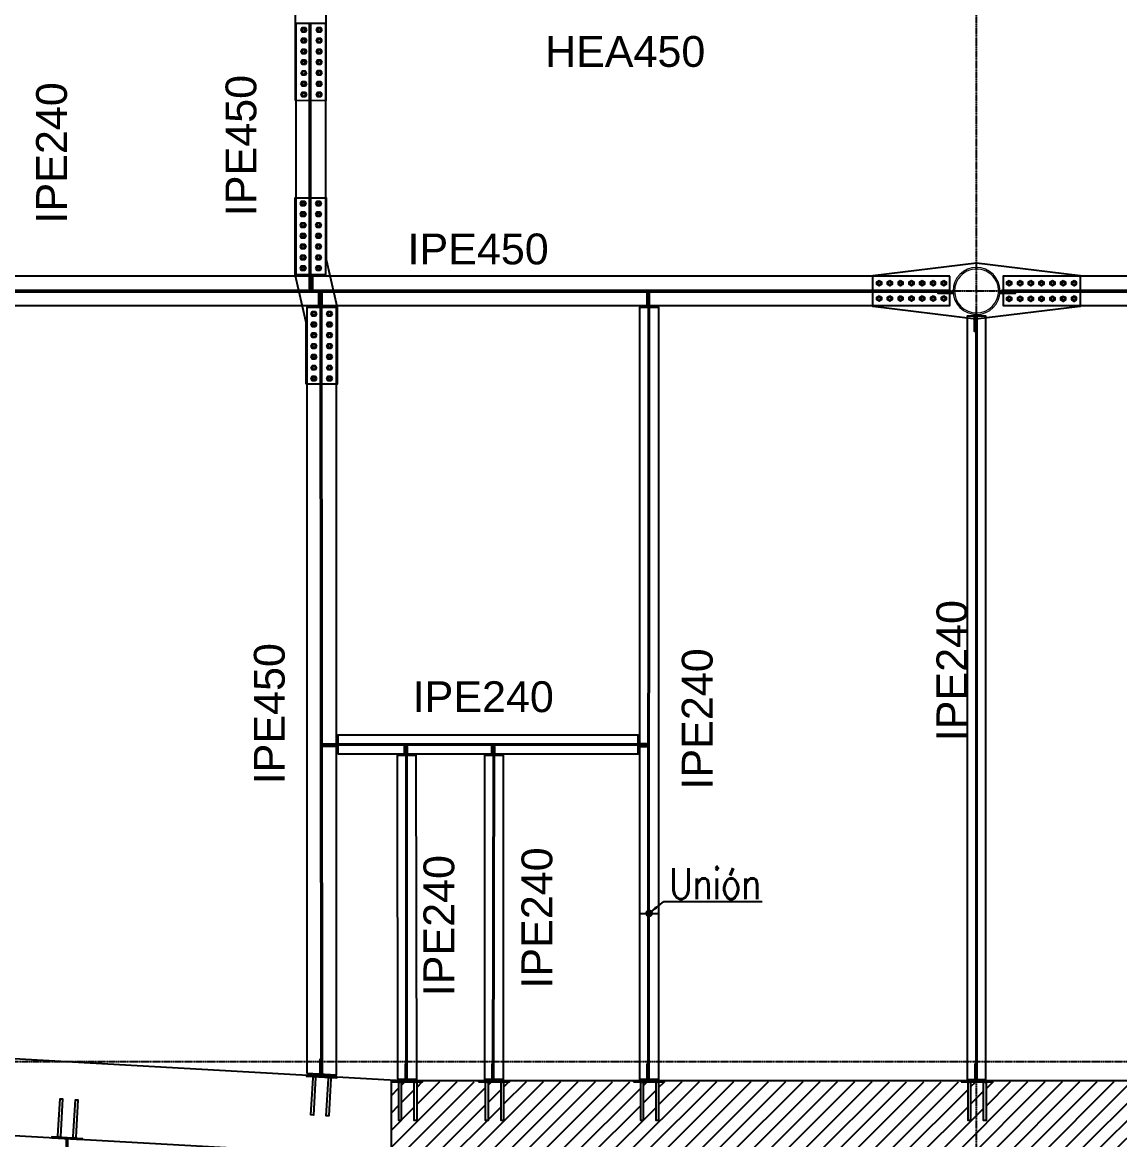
# Model space of a CAD drawing. Header units: millimetres. Extents: x -12345 to 95575, y -10691 to 31862.
# Drawn here: x 36308 to 43429, y 16494 to 23743 of the extents above; entities that cross this region are included whole.
import ezdxf
from ezdxf.enums import TextEntityAlignment as Align

# ---------------------------------------------------------------- set-up
doc = ezdxf.new("R2010")
doc.units = ezdxf.units.MM
doc.header["$LTSCALE"] = 0.9
doc.linetypes.add('DXK_LINE_DOT3', pattern=[5.9187, 2.979, -0.9799, 0.9799, -0.9799])
doc.layers.get('0').update_dxf_attribs({"color": 255})
for name, color, linetype, lineweight in [('E_TEXTO', 3, 'Continuous', 9), ('E_VIGAS-2', 5, 'Continuous', 25), ('TUBO-REDONDO', 1, 'Continuous', 9)]:
    doc.layers.add(name, color=color, linetype=linetype, lineweight=lineweight)
for name, color, linetype in [('HCB-ACH_PANT', 253, 'Continuous'), ('HCB-EJES', 1, 'Continuous'), ('HCB_ALMA', 8, 'Continuous'), ('HCB_PANTALLAS', 6, 'Continuous'), ('HCB_VIGAS', 4, 'Continuous'), ('UNIÒN', 6, 'Continuous')]:
    doc.layers.add(name, color=color, linetype=linetype)
doc.styles.add('CNI_COTAS', font='romans.shx', dxfattribs={"width": 0.8})
doc.styles.add('VERDANA', font='arial.ttf')
doc.dimstyles.new('UNIÒN', dxfattribs={"dimscale": 0, "dimtxt": 200, "dimasz": 60, "dimexe": 4, "dimexo": 4, "dimgap": 15, "dimtad": 1, "dimdec": 0, "dimzin": 4, "dimdsep": 46, "dimtxsty": 'CNI_COTAS', "dimcen": -0.09, "dimclrd": 6, "dimclrt": 3, "dimadec": 0, "dimazin": 0, "dimtfac": 1, "dimtdec": 0, "dimtmove": 2, "dimatfit": 0, "dimfxl": 0.05, "dimtolj": 1, "dimtzin": 0, "dimarcsym": 0})

msp = doc.modelspace()

# ---------------------------------------------------------------- hatches: boundary and pattern name
at = {"layer": 'HCB-ACH_PANT'}
h = msp.add_hatch(dxfattribs=at)
h.set_pattern_fill('ANSI31', color=256, scale=25)
h.set_pattern_definition([(45, (-13332.36, -5955.66), (-56.1266, 56.1266), [])])
h.paths.add_polyline_path([(46300.2, 16875.2), (44724.4, 16875.2), (44724.4, 16869.2), (44686.5, 16869.2), (44686.5, 16823.7), (44686.5, 16619.2), (44670.5, 16619.2), (44670.5, 16823.7), (44670.5, 16869.2), (44586.5, 16869.2), (44586.5, 16823.7), (44586.5, 16619.2), (44570.5, 16619.2), (44570.5, 16823.7), (44570.5, 16869.2), (44524.4, 16869.2), (42599.5, 16871.1), (42599.5, 16869.2), (42561.5, 16869.2), (42561.5, 16823.7), (42561.5, 16619.2), (42545.5, 16619.2), (42545.5, 16823.7), (42545.5, 16869.2), (42500, 16869.2), (42500, 14031.2), (42556.2, 14031.2), (42556.2, 14015.2), (42500, 14015.2), (42500, 13931.2), (42556.2, 13931.2), (42556.2, 13915.2), (42500, 13915.2), (42500, 11581.2), (42556.2, 11581.2), (42556.2, 11565.2), (42500, 11565.2), (42500, 11481.2), (42556.2, 11481.2), (42556.2, 11465.2), (42500, 11465.2), (42500, 8625.2), (46300.2, 8625.2), (46300.2, 9125.2), (42700.2, 9125.2), (42700.2, 16375.2), (46300.2, 16375.2)])
h.paths.add_polyline_path([(42445.5, 16823.7), (42445.5, 16869.2), (42399.5, 16869.2), (40474.4, 16872.3), (40474.4, 16869.2), (40436.5, 16869.2), (40436.5, 16823.7), (40436.5, 16619.2), (40420.5, 16619.2), (40420.5, 16823.7), (40420.5, 16869.2), (40336.5, 16869.2), (40336.5, 16823.7), (40336.5, 16619.2), (40320.5, 16619.2), (40320.5, 16823.7), (40320.5, 16869.2), (40274.4, 16869.2), (39468.1, 16872.2), (39468.1, 16869.2), (39430.2, 16869.2), (39430.2, 16823.7), (39430.2, 16619.2), (39414.2, 16619.2), (39414.2, 16823.7), (39414.2, 16869.2), (39330.2, 16869.2), (39330.2, 16823.7), (39330.2, 16619.2), (39314.2, 16619.2), (39314.2, 16823.7), (39314.2, 16869.2), (39268.1, 16869.2), (38904.8, 16873), (38904.8, 16869.2), (38866.9, 16869.2), (38866.9, 16823.7), (38866.9, 16619.2), (38850.9, 16619.2), (38850.9, 16823.7), (38850.9, 16869.2), (38766.9, 16869.2), (38766.9, 16823.7), (38766.9, 16619.2), (38750.9, 16619.2), (38750.9, 16823.7), (38750.9, 16869.2), (38700.2, 16869.2), (38700.2, 16375.2), (42300.2, 16375.2), (42300.2, 14069.1), (42306.2, 14069.1), (42306.2, 14031.2), (42351.7, 14031.2), (42500, 14031.2), (42500, 16869.2), (42461.5, 16869.2), (42461.5, 16823.7), (42461.5, 16619.2), (42445.5, 16619.2)])
h.paths.add_polyline_path([(42500, 11465.2), (42351.7, 11465.2), (42306.2, 11465.2), (42306.2, 11419.1), (42300.2, 9125.2), (38700.2, 9125.2), (38700.2, 8625.2), (42500, 8625.2)])
h.paths.add_polyline_path([(42500, 13915.2), (42351.7, 13915.2), (42306.2, 13915.2), (42306.2, 13869.1), (42303.4, 11619.1), (42306.2, 11619.1), (42306.2, 11581.2), (42351.7, 11581.2), (42500, 11581.2)])
h.paths.add_polyline_path([(42500, 14015.2), (42351.7, 14015.2), (42314.2, 14015.2), (42308.5, 14017.5), (42307.7, 14019.5), (42306.2, 14023.2), (42306.2, 13923.2), (42307.7, 13926.8), (42308.5, 13928.8), (42314.2, 13931.2), (42351.7, 13931.2), (42500, 13931.2)])
h.paths.add_polyline_path([(42500, 11565.2), (42351.7, 11565.2), (42314.2, 11565.2), (42308.5, 11567.5), (42307.7, 11569.5), (42306.2, 11573.2), (42306.2, 11473.2), (42307.7, 11476.8), (42308.5, 11478.8), (42314.2, 11481.2), (42351.7, 11481.2), (42500, 11481.2)])

# ---------------------------------------------------------------- linework, layer by layer
at = {"color": 1, "linetype": 'Continuous'}
for centre, radius, start, end in [((38133.7, 23694.1), 11.5, 108.10235, 288.10235), ((38133.7, 23694.1), 10, 0.10235, 180.10235), ((38133.7, 23694.1), 11.5, 288.10235, 108.10235), ((38233.7, 23694.2), 11.5, 108.10235, 288.10235), ((38233.7, 23694.2), 10, 0.10235, 180.10235), ((38233.7, 23694.2), 11.5, 288.10235, 108.10235), ((38133.8, 23624.1), 11.5, 108.10235, 288.10235), ((38133.7, 23694.1), 10, 180.10235, 0.10235), ((38133.8, 23624.1), 10, 0.10235, 180.10235), ((38133.8, 23624.1), 11.5, 288.10235, 108.10235), ((38233.8, 23624.2), 11.5, 108.10235, 288.10235), ((38233.7, 23694.2), 10, 180.10235, 0.10235), ((38233.8, 23624.2), 10, 0.10235, 180.10235), ((38233.8, 23624.2), 11.5, 288.10235, 108.10235), ((38133.9, 23554.1), 11.5, 108.10235, 288.10235), ((38133.8, 23624.1), 10, 180.10235, 0.10235), ((38133.9, 23554.1), 10, 0.10235, 180.10235), ((38133.9, 23554.1), 11.5, 288.10235, 108.10235), ((38233.9, 23554.2), 11.5, 108.10235, 288.10235), ((38233.8, 23624.2), 10, 180.10235, 0.10235), ((38233.9, 23554.2), 10, 0.10235, 180.10235), ((38233.9, 23554.2), 11.5, 288.10235, 108.10235), ((38134.1, 23484.1), 11.5, 108.10235, 288.10235), ((38133.9, 23554.1), 10, 180.10235, 0.10235), ((38134.1, 23484.1), 10, 0.10235, 180.10235), ((38134.1, 23484.1), 11.5, 288.10235, 108.10235), ((38234.1, 23484.2), 11.5, 108.10235, 288.10235), ((38233.9, 23554.2), 10, 180.10235, 0.10235), ((38234.1, 23484.2), 10, 0.10235, 180.10235), ((38234.1, 23484.2), 11.5, 288.10235, 108.10235), ((38134.2, 23414.1), 11.5, 108.10235, 288.10235), ((38134.1, 23484.1), 10, 180.10235, 0.10235), ((38134.2, 23414.1), 10, 0.10235, 180.10235), ((38134.2, 23414.1), 10, 180.10235, 0.10235), ((38134.2, 23414.1), 11.5, 288.10235, 108.10235), ((38234.2, 23414.2), 11.5, 108.10235, 288.10235), ((38234.1, 23484.2), 10, 180.10235, 0.10235), ((38234.2, 23414.2), 10, 0.10235, 180.10235), ((38234.2, 23414.2), 10, 180.10235, 0.10235), ((38234.2, 23414.2), 11.5, 288.10235, 108.10235), ((38134.3, 23344.1), 11.5, 108.10235, 288.10235), ((38134.3, 23344.1), 10, 0.10235, 180.10235), ((38134.3, 23344.1), 10, 180.10235, 0.10235), ((38134.3, 23344.1), 11.5, 288.10235, 108.10235), ((38234.3, 23344.2), 11.5, 108.10235, 288.10235), ((38234.3, 23344.2), 10, 0.10235, 180.10235), ((38234.3, 23344.2), 10, 180.10235, 0.10235), ((38234.3, 23344.2), 11.5, 288.10235, 108.10235), ((38134.4, 23274.1), 11.5, 108.10235, 288.10235), ((38134.4, 23274.1), 10, 0.10235, 180.10235), ((38134.4, 23274.1), 10, 180.10235, 0.10235), ((38134.4, 23274.1), 11.5, 288.10235, 108.10235), ((38234.4, 23274.2), 11.5, 108.10235, 288.10235), ((38234.4, 23274.2), 10, 0.10235, 180.10235), ((38234.4, 23274.2), 10, 180.10235, 0.10235), ((38234.4, 23274.2), 11.5, 288.10235, 108.10235), ((38129, 22567.7), 11.5, 108, 288), ((38129, 22567.7), 10, 0, 180), ((38129, 22567.7), 10, 180, 0), ((38129, 22567.7), 11.5, 288, 108), ((38229, 22567.7), 11.5, 108, 288), ((38229, 22567.7), 10, 0, 180), ((38229, 22567.7), 10, 180, 0), ((38229, 22567.7), 11.5, 288, 108), ((38129, 22497.7), 11.5, 108, 288), ((38129, 22497.7), 10, 0, 180), ((38129, 22497.7), 10, 180, 0), ((38129, 22497.7), 11.5, 288, 108), ((38229, 22497.7), 11.5, 108, 288), ((38229, 22497.7), 10, 0, 180), ((38229, 22497.7), 10, 180, 0), ((38229, 22497.7), 11.5, 288, 108), ((38129, 22427.7), 11.5, 108, 288), ((38129, 22427.7), 10, 0, 180), ((38129, 22427.7), 10, 180, 0), ((38129, 22427.7), 11.5, 288, 108), ((38229, 22427.7), 11.5, 108, 288), ((38229, 22427.7), 10, 0, 180), ((38229, 22427.7), 10, 180, 0), ((38229, 22427.7), 11.5, 288, 108), ((38129, 22357.7), 11.5, 108, 288), ((38129, 22357.7), 10, 0, 180), ((38129, 22357.7), 10, 180, 0), ((38129, 22357.7), 11.5, 288, 108), ((38229, 22357.7), 11.5, 108, 288), ((38229, 22357.7), 10, 0, 180), ((38229, 22357.7), 10, 180, 0), ((38229, 22357.7), 11.5, 288, 108), ((38129, 22287.7), 11.5, 108, 288), ((38129, 22287.7), 10, 0, 180), ((38129, 22287.7), 10, 180, 0), ((38129, 22287.7), 11.5, 288, 108), ((38229, 22287.7), 11.5, 108, 288), ((38229, 22287.7), 10, 0, 180), ((38229, 22287.7), 10, 180, 0), ((38229, 22287.7), 11.5, 288, 108), ((38129, 22217.7), 11.5, 108, 288), ((38129, 22217.7), 10, 0, 180), ((38129, 22217.7), 10, 180, 0), ((38129, 22217.7), 11.5, 288, 108), ((38229, 22217.7), 11.5, 108, 288), ((38229, 22217.7), 10, 0, 180), ((38229, 22217.7), 10, 180, 0), ((38229, 22217.7), 11.5, 288, 108), ((38129, 22147.7), 11.5, 108, 288), ((38129, 22147.7), 10, 0, 180), ((38129, 22147.7), 10, 180, 0), ((38129, 22147.7), 11.5, 288, 108), ((38229, 22147.7), 11.5, 108, 288), ((38229, 22147.7), 10, 0, 180), ((38229, 22147.7), 10, 180, 0), ((38229, 22147.7), 11.5, 288, 108), ((41867.5, 22050), 11.5, 18.0268, 198.0268), ((41867.5, 22050), 11.5, 198.0268, 18.0268), ((41867.5, 22050), 10, 90.0268, 270.0268), ((41867.5, 22050), 10, 270.0268, 90.0268), ((41937.5, 22050), 11.5, 18.0268, 198.0268), ((41937.5, 22050), 11.5, 198.0268, 18.0268), ((41937.5, 22050), 10, 90.0268, 270.0268), ((41937.5, 22050), 10, 270.0268, 90.0268), ((42007.5, 22050.1), 11.5, 18.0268, 198.0268), ((42007.5, 22050.1), 11.5, 198.0268, 18.0268), ((42007.5, 22050.1), 10, 90.0268, 270.0268), ((42007.5, 22050.1), 10, 270.0268, 90.0268), ((42077.5, 22050.1), 11.5, 18.0268, 198.0268), ((42077.5, 22050.1), 11.5, 198.0268, 18.0268), ((42077.5, 22050.1), 10, 90.0268, 270.0268), ((42077.5, 22050.1), 10, 270.0268, 90.0268), ((42147.5, 22050.1), 11.5, 18.0268, 198.0268), ((42147.5, 22050.1), 11.5, 198.0268, 18.0268), ((42147.5, 22050.1), 10, 90.0268, 270.0268), ((42147.5, 22050.1), 10, 270.0268, 90.0268), ((42217.5, 22050.2), 11.5, 18.0268, 198.0268), ((42217.5, 22050.2), 11.5, 198.0268, 18.0268), ((42217.5, 22050.2), 10, 90.0268, 270.0268), ((42217.5, 22050.2), 10, 270.0268, 90.0268), ((42287.5, 22050.2), 11.5, 18.0268, 198.0268), ((42287.5, 22050.2), 11.5, 198.0268, 18.0268), ((42287.5, 22050.2), 10, 90.0268, 270.0268), ((42287.5, 22050.2), 10, 270.0268, 90.0268), ((42712.5, 22049.7), 11.5, 18.0268, 198.0268), ((42712.5, 22049.7), 11.5, 198.0268, 18.0268), ((42712.5, 22049.7), 10, 90.0268, 270.0268), ((42712.5, 22049.7), 10, 270.0268, 90.0268), ((42782.5, 22049.8), 11.5, 18.0268, 198.0268), ((42782.5, 22049.8), 11.5, 198.0268, 18.0268), ((42782.5, 22049.8), 10, 90.0268, 270.0268), ((42782.5, 22049.8), 10, 270.0268, 90.0268), ((42852.5, 22049.8), 11.5, 18.0268, 198.0268), ((42852.5, 22049.8), 11.5, 198.0268, 18.0268), ((42852.5, 22049.8), 10, 90.0268, 270.0268), ((42852.5, 22049.8), 10, 270.0268, 90.0268), ((42922.5, 22049.8), 11.5, 18.0268, 198.0268), ((42922.5, 22049.8), 11.5, 198.0268, 18.0268), ((42922.5, 22049.8), 10, 90.0268, 270.0268), ((42922.5, 22049.8), 10, 270.0268, 90.0268), ((42992.5, 22049.9), 11.5, 18.0268, 198.0268), ((42992.5, 22049.9), 11.5, 198.0268, 18.0268), ((42992.5, 22049.9), 10, 90.0268, 270.0268), ((42992.5, 22049.9), 10, 270.0268, 90.0268), ((43062.5, 22049.9), 11.5, 18.0268, 198.0268), ((43062.5, 22049.9), 11.5, 198.0268, 18.0268), ((43062.5, 22049.9), 10, 90.0268, 270.0268), ((43062.5, 22049.9), 10, 270.0268, 90.0268), ((43132.5, 22049.9), 11.5, 18.0268, 198.0268), ((43132.5, 22049.9), 11.5, 198.0268, 18.0268), ((43132.5, 22049.9), 10, 90.0268, 270.0268), ((43132.5, 22049.9), 10, 270.0268, 90.0268), ((41867.5, 21950), 11.5, 18.0268, 198.0268), ((41867.5, 21950), 11.5, 198.0268, 18.0268), ((41867.5, 21950), 10, 90.0268, 270.0268), ((41867.5, 21950), 10, 270.0268, 90.0268), ((41937.5, 21950), 11.5, 18.0268, 198.0268), ((41937.5, 21950), 11.5, 198.0268, 18.0268), ((41937.5, 21950), 10, 90.0268, 270.0268), ((41937.5, 21950), 10, 270.0268, 90.0268), ((42007.5, 21950.1), 11.5, 18.0268, 198.0268), ((42007.5, 21950.1), 11.5, 198.0268, 18.0268), ((42007.5, 21950.1), 10, 90.0268, 270.0268), ((42007.5, 21950.1), 10, 270.0268, 90.0268), ((42077.5, 21950.1), 11.5, 18.0268, 198.0268), ((42077.5, 21950.1), 11.5, 198.0268, 18.0268), ((42077.5, 21950.1), 10, 90.0268, 270.0268), ((42077.5, 21950.1), 10, 270.0268, 90.0268), ((42147.5, 21950.1), 11.5, 18.0268, 198.0268), ((42147.5, 21950.1), 11.5, 198.0268, 18.0268), ((42147.5, 21950.1), 10, 90.0268, 270.0268), ((42147.5, 21950.1), 10, 270.0268, 90.0268), ((42217.5, 21950.2), 11.5, 18.0268, 198.0268), ((42217.5, 21950.2), 11.5, 198.0268, 18.0268), ((42217.5, 21950.2), 10, 90.0268, 270.0268), ((42217.5, 21950.2), 10, 270.0268, 90.0268), ((42287.5, 21950.2), 11.5, 18.0268, 198.0268), ((42287.5, 21950.2), 11.5, 198.0268, 18.0268), ((42287.5, 21950.2), 10, 90.0268, 270.0268), ((42287.5, 21950.2), 10, 270.0268, 90.0268), ((42712.5, 21949.7), 11.5, 18.0268, 198.0268), ((42712.5, 21949.7), 11.5, 198.0268, 18.0268), ((42712.5, 21949.7), 10, 90.0268, 270.0268), ((42712.5, 21949.7), 10, 270.0268, 90.0268), ((42782.5, 21949.8), 11.5, 18.0268, 198.0268), ((42782.5, 21949.8), 11.5, 198.0268, 18.0268), ((42782.5, 21949.8), 10, 90.0268, 270.0268), ((42782.5, 21949.8), 10, 270.0268, 90.0268), ((42852.5, 21949.8), 11.5, 18.0268, 198.0268), ((42852.5, 21949.8), 11.5, 198.0268, 18.0268), ((42852.5, 21949.8), 10, 90.0268, 270.0268), ((42852.5, 21949.8), 10, 270.0268, 90.0268), ((42922.5, 21949.8), 11.5, 18.0268, 198.0268), ((42922.5, 21949.8), 11.5, 198.0268, 18.0268), ((42922.5, 21949.8), 10, 90.0268, 270.0268), ((42922.5, 21949.8), 10, 270.0268, 90.0268), ((42992.5, 21949.9), 11.5, 18.0268, 198.0268), ((42992.5, 21949.9), 11.5, 198.0268, 18.0268), ((42992.5, 21949.9), 10, 90.0268, 270.0268), ((42992.5, 21949.9), 10, 270.0268, 90.0268), ((43062.5, 21949.9), 11.5, 18.0268, 198.0268), ((43062.5, 21949.9), 11.5, 198.0268, 18.0268), ((43062.5, 21949.9), 10, 90.0268, 270.0268), ((43062.5, 21949.9), 10, 270.0268, 90.0268), ((43132.5, 21949.9), 11.5, 18.0268, 198.0268), ((43132.5, 21949.9), 11.5, 198.0268, 18.0268), ((43132.5, 21949.9), 10, 90.0268, 270.0268), ((43132.5, 21949.9), 10, 270.0268, 90.0268), ((38200, 21852.3), 11.5, 108, 288), ((38200, 21852.3), 10, 0, 180), ((38200, 21852.3), 10, 180, 0), ((38200, 21852.3), 11.5, 288, 108), ((38300, 21852.3), 11.5, 108, 288), ((38300, 21852.3), 10, 0, 180), ((38300, 21852.3), 10, 180, 0), ((38300, 21852.3), 11.5, 288, 108), ((38200, 21782.3), 11.5, 108, 288), ((38200, 21782.3), 10, 0, 180), ((38200, 21782.3), 10, 180, 0), ((38200, 21782.3), 11.5, 288, 108), ((38300, 21782.3), 11.5, 108, 288), ((38300, 21782.3), 10, 0, 180), ((38300, 21782.3), 10, 180, 0), ((38300, 21782.3), 11.5, 288, 108), ((38200, 21712.3), 11.5, 108, 288), ((38200, 21712.3), 10, 0, 180), ((38200, 21712.3), 10, 180, 0), ((38200, 21712.3), 11.5, 288, 108), ((38300, 21712.3), 11.5, 108, 288), ((38300, 21712.3), 10, 0, 180), ((38300, 21712.3), 10, 180, 0), ((38300, 21712.3), 11.5, 288, 108), ((38200, 21642.3), 11.5, 108, 288), ((38200, 21642.3), 10, 0, 180), ((38200, 21642.3), 10, 180, 0), ((38200, 21642.3), 11.5, 288, 108), ((38300, 21642.3), 11.5, 108, 288), ((38300, 21642.3), 10, 0, 180), ((38300, 21642.3), 10, 180, 0), ((38300, 21642.3), 11.5, 288, 108), ((38200, 21572.3), 11.5, 108, 288), ((38200, 21572.3), 10, 0, 180), ((38200, 21572.3), 10, 180, 0), ((38200, 21572.3), 11.5, 288, 108), ((38300, 21572.3), 11.5, 108, 288), ((38300, 21572.3), 10, 0, 180), ((38300, 21572.3), 10, 180, 0), ((38300, 21572.3), 11.5, 288, 108), ((38200, 21502.3), 11.5, 108, 288), ((38200, 21502.3), 10, 0, 180), ((38200, 21502.3), 10, 180, 0), ((38200, 21502.3), 11.5, 288, 108), ((38300, 21502.3), 11.5, 108, 288), ((38300, 21502.3), 10, 0, 180), ((38300, 21502.3), 10, 180, 0), ((38300, 21502.3), 11.5, 288, 108), ((38200, 21432.3), 11.5, 108, 288), ((38200, 21432.3), 10, 0, 180), ((38200, 21432.3), 10, 180, 0), ((38200, 21432.3), 11.5, 288, 108), ((38300, 21432.3), 11.5, 108, 288), ((38300, 21432.3), 10, 0, 180), ((38300, 21432.3), 10, 180, 0), ((38300, 21432.3), 11.5, 288, 108)]:
    msp.add_arc(centre, radius, start, end, dxfattribs=at)
at = {"layer": 'E_VIGAS-2', "color": 30, "true_color": 0xf26722}
for p, q in [((25469.2, 17632.3), (38806.6, 16875.2)), ((38700.2, 16380.4), (25492.9, 17130.1))]:
    msp.add_line(p, q, dxfattribs=at)
at = {"layer": 'HCB-EJES', "linetype": 'DXK_LINE_DOT3'}
for p, q in [((42500, -3906.8), (42500, 29407)), ((-6888.4, 22000), (90118.8, 22000)), ((-10844.5, 17000), (94075, 17000))]:
    msp.add_line(p, q, dxfattribs=at)
at = {"layer": 'HCB_ALMA'}
for p, q in [((38170.7, 22107.7), (38170.7, 23734.1)), ((38180.1, 22107.7), (38180.1, 23734.1)), ((34161.5, 22004.7), (42331.3, 22004.6)), ((34161.5, 21995.3), (42331.3, 21995.3)), ((42661.5, 22004.7), (50831.4, 22004.6)), ((42661.5, 21995.3), (50831.4, 21995.3)), ((38246.3, 16916.6), (38241.7, 21895)), ((38254.8, 16917.2), (38251.1, 21895)), ((40368.3, 16887.9), (40371.4, 21895)), ((40374.5, 16887.9), (40378.5, 21895)), ((42496.9, 16885.2), (42496.9, 21837.4)), ((42503.1, 16885.2), (42503.1, 21837.4)), ((38351.4, 19060.9), (40301.4, 19060.9)), ((38351.4, 19054.7), (40301.4, 19054.7)), ((38799.1, 16875.3), (38799.1, 18987.8)), ((38805.3, 16875.3), (38805.3, 18987.8)), ((39362, 16875.3), (39365.1, 18987.8)), ((39368.2, 16875.3), (39372.2, 18987.8))]:
    msp.add_line(p, q, dxfattribs=at)
at = {"layer": 'HCB_PANTALLAS'}
msp.add_lwpolyline([(42700.1, 16375.3), (46300.1, 16375.3), (46300.1, 16875.3), (38700.1, 16875.3), (38700.1, 16375.3), (42300.1, 16375.3), (42300.1, 9125.3), (38700.1, 9125.3), (38700.1, 8625.3), (46300.1, 8625.3), (46300.1, 9125.3), (42700.1, 9125.3)], close=True, dxfattribs=at)
at = {"layer": 'HCB_VIGAS'}
for points in [[(38079, 23236.5), (38279, 23236.9), (38279, 24047.1), (38079, 24046.7)], [(38084, 23736.9), (38274, 23736.9), (38274, 23236.9), (38274, 22605), (38274, 22105), (38084, 22105), (38084, 22605), (38084, 23236.5)], [(38151, 23694.1), (38142.4, 23679.1), (38125.1, 23679), (38116.4, 23694), (38125, 23709), (38142.3, 23709.1)], [(38251, 23694.3), (38242.4, 23679.3), (38225.1, 23679.2), (38216.4, 23694.2), (38225, 23709.2), (38242.3, 23709.3)], [(38151.1, 23624.1), (38142.5, 23609.1), (38125.2, 23609), (38116.5, 23624), (38125.1, 23639), (38142.5, 23639.1)], [(38251.1, 23624.3), (38242.5, 23609.3), (38225.2, 23609.2), (38216.5, 23624.2), (38225.1, 23639.2), (38242.5, 23639.3)], [(38151.3, 23554.1), (38142.6, 23539.1), (38125.3, 23539), (38116.6, 23554), (38125.3, 23569), (38142.6, 23569.1)], [(38251.3, 23554.3), (38242.6, 23539.3), (38225.3, 23539.2), (38216.6, 23554.2), (38225.3, 23569.2), (38242.6, 23569.3)], [(38151.4, 23484.1), (38142.8, 23469.1), (38125.4, 23469), (38116.8, 23484), (38125.4, 23499), (38142.7, 23499.1)], [(38251.4, 23484.3), (38242.8, 23469.3), (38225.4, 23469.2), (38216.8, 23484.2), (38225.4, 23499.2), (38242.7, 23499.3)], [(38151.5, 23414.1), (38142.9, 23399.1), (38125.6, 23399), (38116.9, 23414), (38125.5, 23429), (38142.8, 23429.1)], [(38251.5, 23414.3), (38242.9, 23399.3), (38225.6, 23399.2), (38216.9, 23414.2), (38225.5, 23429.2), (38242.8, 23429.3)], [(38151.6, 23344.1), (38143, 23329.1), (38125.7, 23329), (38117, 23344), (38125.6, 23359), (38143, 23359.1)], [(38251.6, 23344.3), (38243, 23329.3), (38225.7, 23329.2), (38217, 23344.2), (38225.6, 23359.2), (38243, 23359.3)], [(38151.8, 23274.1), (38143.1, 23259.1), (38125.8, 23259), (38117.1, 23274), (38125.8, 23289), (38143.1, 23289.1)], [(38251.8, 23274.3), (38243.1, 23259.3), (38225.8, 23259.2), (38217.1, 23274.2), (38225.8, 23289.2), (38243.1, 23289.3)], [(38150, 21395), (38150, 21795), (38079, 22107.7), (38079, 22605), (38279, 22605), (38279, 22205), (38350, 21892.3), (38350, 21395)], [(38111.7, 22567.7), (38120.3, 22582.7), (38137.7, 22582.7), (38146.3, 22567.7), (38137.7, 22552.7), (38120.3, 22552.7)], [(38211.7, 22567.7), (38220.3, 22582.7), (38237.7, 22582.7), (38246.3, 22567.7), (38237.7, 22552.7), (38220.3, 22552.7)], [(38111.7, 22497.7), (38120.3, 22512.7), (38137.7, 22512.7), (38146.3, 22497.7), (38137.7, 22482.7), (38120.3, 22482.7)], [(38211.7, 22497.7), (38220.3, 22512.7), (38237.7, 22512.7), (38246.3, 22497.7), (38237.7, 22482.7), (38220.3, 22482.7)], [(38111.7, 22427.7), (38120.3, 22442.7), (38137.7, 22442.7), (38146.3, 22427.7), (38137.7, 22412.7), (38120.3, 22412.7)], [(38211.7, 22427.7), (38220.3, 22442.7), (38237.7, 22442.7), (38246.3, 22427.7), (38237.7, 22412.7), (38220.3, 22412.7)], [(38111.7, 22357.7), (38120.3, 22372.7), (38137.7, 22372.7), (38146.3, 22357.7), (38137.7, 22342.7), (38120.3, 22342.7)], [(38211.7, 22357.7), (38220.3, 22372.7), (38237.7, 22372.7), (38246.3, 22357.7), (38237.7, 22342.7), (38220.3, 22342.7)], [(38111.7, 22287.7), (38120.3, 22302.7), (38137.7, 22302.7), (38146.3, 22287.7), (38137.7, 22272.7), (38120.3, 22272.7)], [(38211.7, 22287.7), (38220.3, 22302.7), (38237.7, 22302.7), (38246.3, 22287.7), (38237.7, 22272.7), (38220.3, 22272.7)], [(38111.7, 22217.7), (38120.3, 22232.7), (38137.7, 22232.7), (38146.3, 22217.7), (38137.7, 22202.7), (38120.3, 22202.7)], [(38211.7, 22217.7), (38220.3, 22232.7), (38237.7, 22232.7), (38246.3, 22217.7), (38237.7, 22202.7), (38220.3, 22202.7)], [(38111.7, 22147.7), (38120.3, 22162.7), (38137.7, 22162.7), (38146.3, 22147.7), (38137.7, 22132.7), (38120.3, 22132.7)], [(38211.7, 22147.7), (38220.3, 22162.7), (38237.7, 22162.7), (38246.3, 22147.7), (38237.7, 22132.7), (38220.3, 22132.7)], [(42327.5, 22095), (41827.5, 22095), (38304, 22095), (38081.9, 22095), (34672.5, 22095), (34162.5, 22095), (34162.5, 21905), (34672.5, 21905), (38125, 21905), (38347.1, 21905), (41827.5, 21905), (42327.5, 21905)], [(38190.1, 22095), (38190.1, 22004.7), (38180.1, 22004.7), (38180.1, 22095)], [(41867.5, 22067.3), (41882.5, 22058.7), (41882.5, 22041.3), (41867.5, 22032.7), (41852.5, 22041.3), (41852.5, 22058.7)], [(41937.5, 22067.4), (41952.5, 22058.7), (41952.5, 22041.4), (41937.5, 22032.7), (41922.5, 22041.4), (41922.5, 22058.7)], [(42007.5, 22067.4), (42022.5, 22058.7), (42022.5, 22041.4), (42007.5, 22032.7), (41992.5, 22041.4), (41992.5, 22058.7)], [(42077.5, 22067.4), (42092.5, 22058.8), (42092.5, 22041.4), (42077.5, 22032.8), (42062.5, 22041.4), (42062.5, 22058.8)], [(42147.5, 22067.5), (42162.5, 22058.8), (42162.5, 22041.5), (42147.5, 22032.8), (42132.5, 22041.5), (42132.5, 22058.8)], [(42217.5, 22067.5), (42232.5, 22058.8), (42232.5, 22041.5), (42217.5, 22032.8), (42202.5, 22041.5), (42202.5, 22058.8)], [(42287.5, 22067.5), (42302.5, 22058.9), (42302.5, 22041.5), (42287.5, 22032.9), (42272.5, 22041.5), (42272.5, 22058.8)], [(50327.4, 21905), (50827.4, 21905), (50827.4, 22095), (50327.4, 22095), (43172.5, 22095), (42672.5, 22095), (42672.5, 21905), (43172.5, 21905)], [(42712.5, 22067.1), (42727.5, 22058.4), (42727.5, 22041.1), (42712.5, 22032.4), (42697.5, 22041.1), (42697.5, 22058.4)], [(42782.5, 22067.1), (42797.5, 22058.4), (42797.5, 22041.1), (42782.5, 22032.5), (42767.5, 22041.1), (42767.5, 22058.4)], [(42852.5, 22067.1), (42867.5, 22058.5), (42867.5, 22041.2), (42852.5, 22032.5), (42837.5, 22041.1), (42837.5, 22058.5)], [(42922.5, 22067.2), (42937.5, 22058.5), (42937.5, 22041.2), (42922.5, 22032.5), (42907.5, 22041.2), (42907.5, 22058.5)], [(42992.5, 22067.2), (43007.5, 22058.5), (43007.5, 22041.2), (42992.5, 22032.6), (42977.5, 22041.2), (42977.5, 22058.5)], [(43062.5, 22067.2), (43077.5, 22058.6), (43077.5, 22041.3), (43062.5, 22032.6), (43047.5, 22041.2), (43047.5, 22058.6)], [(43132.5, 22067.3), (43147.5, 22058.6), (43147.5, 22041.3), (43132.5, 22032.6), (43117.5, 22041.3), (43117.5, 22058.6)], [(38231.7, 21905), (38231.7, 21995.3), (38241.7, 21995.3), (38241.7, 21905)], [(40361.4, 21905), (40371.4, 21905), (40371.4, 21995.3), (40361.4, 21995.3)], [(40371.4, 21895), (40378.5, 21895), (40378.5, 21985.3), (40371.4, 21985.3)], [(41867.5, 21967.3), (41882.5, 21958.7), (41882.6, 21941.3), (41867.6, 21932.7), (41852.6, 21941.3), (41852.5, 21958.7)], [(41937.5, 21967.4), (41952.5, 21958.7), (41952.6, 21941.4), (41937.6, 21932.7), (41922.6, 21941.4), (41922.5, 21958.7)], [(42007.5, 21967.4), (42022.5, 21958.7), (42022.6, 21941.4), (42007.6, 21932.7), (41992.6, 21941.4), (41992.5, 21958.7)], [(42077.5, 21967.4), (42092.5, 21958.8), (42092.6, 21941.4), (42077.6, 21932.8), (42062.6, 21941.4), (42062.5, 21958.8)], [(42147.5, 21967.5), (42162.5, 21958.8), (42162.6, 21941.5), (42147.6, 21932.8), (42132.6, 21941.5), (42132.5, 21958.8)], [(42217.5, 21967.5), (42232.5, 21958.8), (42232.6, 21941.5), (42217.6, 21932.8), (42202.6, 21941.5), (42202.5, 21958.8)], [(42347.8, 21985.3), (42347.8, 21995.3), (42345.8, 21995.3), (42247.8, 21995.3), (42247.8, 21985.3), (42346.8, 21985.3)], [(42287.5, 21967.5), (42302.5, 21958.9), (42302.6, 21941.5), (42287.6, 21932.9), (42272.6, 21941.5), (42272.5, 21958.8)], [(42653.3, 21985.3), (42752.2, 21985.1), (42752.2, 21995.1), (42654.3, 21995.3), (42652.2, 21995.4), (42652.2, 21985.4)], [(42712.5, 21967.1), (42727.5, 21958.4), (42727.5, 21941.1), (42712.5, 21932.4), (42697.5, 21941.1), (42697.5, 21958.4)], [(42782.5, 21967.1), (42797.5, 21958.4), (42797.5, 21941.1), (42782.5, 21932.5), (42767.5, 21941.1), (42767.5, 21958.4)], [(42852.5, 21967.1), (42867.5, 21958.5), (42867.5, 21941.2), (42852.5, 21932.5), (42837.5, 21941.1), (42837.5, 21958.5)], [(42922.5, 21967.2), (42937.5, 21958.5), (42937.5, 21941.2), (42922.5, 21932.5), (42907.5, 21941.2), (42907.5, 21958.5)], [(42992.5, 21967.2), (43007.5, 21958.5), (43007.5, 21941.2), (42992.5, 21932.6), (42977.5, 21941.2), (42977.5, 21958.5)], [(43062.5, 21967.2), (43077.5, 21958.6), (43077.5, 21941.3), (43062.5, 21932.6), (43047.5, 21941.2), (43047.5, 21958.6)], [(43132.5, 21967.3), (43147.5, 21958.6), (43147.5, 21941.3), (43132.5, 21932.6), (43117.5, 21941.3), (43117.5, 21958.6)], [(38155, 16922.1), (38155, 21395), (38155, 21895), (38345, 21895), (38345, 21395), (38345, 16911.4)], [(40315, 16885.2), (40315, 21895), (40435, 21895), (40435, 16885.2)], [(38217.3, 21852.3), (38208.7, 21837.3), (38191.3, 21837.3), (38182.7, 21852.3), (38191.3, 21867.3), (38208.7, 21867.3)], [(38317.3, 21852.3), (38308.7, 21837.3), (38291.3, 21837.3), (38282.7, 21852.3), (38291.3, 21867.3), (38308.7, 21867.3)], [(42560, 16885.2), (42560, 21824.7), (42560, 21837.4), (42440, 21837.4), (42440, 21823.6), (42440, 16885.2)], [(42487, 21847.6), (42497, 21847.6), (42497, 21845.5), (42497, 21737.6), (42487, 21737.6), (42487, 21846.5)], [(38217.3, 21782.3), (38208.7, 21767.3), (38191.3, 21767.3), (38182.7, 21782.3), (38191.3, 21797.3), (38208.7, 21797.3)], [(38317.3, 21782.3), (38308.7, 21767.3), (38291.3, 21767.3), (38282.7, 21782.3), (38291.3, 21797.3), (38308.7, 21797.3)], [(38217.3, 21712.3), (38208.7, 21697.3), (38191.3, 21697.3), (38182.7, 21712.3), (38191.3, 21727.3), (38208.7, 21727.3)], [(38317.3, 21712.3), (38308.7, 21697.3), (38291.3, 21697.3), (38282.7, 21712.3), (38291.3, 21727.3), (38308.7, 21727.3)], [(38217.3, 21642.3), (38208.7, 21627.3), (38191.3, 21627.3), (38182.7, 21642.3), (38191.3, 21657.3), (38208.7, 21657.3)], [(38317.3, 21642.3), (38308.7, 21627.3), (38291.3, 21627.3), (38282.7, 21642.3), (38291.3, 21657.3), (38308.7, 21657.3)], [(38217.3, 21572.3), (38208.7, 21557.3), (38191.3, 21557.3), (38182.7, 21572.3), (38191.3, 21587.3), (38208.7, 21587.3)], [(38317.3, 21572.3), (38308.7, 21557.3), (38291.3, 21557.3), (38282.7, 21572.3), (38291.3, 21587.3), (38308.7, 21587.3)], [(38217.3, 21502.3), (38208.7, 21487.3), (38191.3, 21487.3), (38182.7, 21502.3), (38191.3, 21517.3), (38208.7, 21517.3)], [(38317.3, 21502.3), (38308.7, 21487.3), (38291.3, 21487.3), (38282.7, 21502.3), (38291.3, 21517.3), (38308.7, 21517.3)], [(38217.3, 21432.3), (38208.7, 21417.3), (38191.3, 21417.3), (38182.7, 21432.3), (38191.3, 21447.3), (38208.7, 21447.3)], [(38317.3, 21432.3), (38308.7, 21417.3), (38291.3, 21417.3), (38282.7, 21432.3), (38291.3, 21447.3), (38308.7, 21447.3)], [(38355, 18997.8), (40305, 18997.8), (40305, 19117.8), (38355, 19117.8)], [(38251.1, 19043.8), (38251.1, 19053.8), (38345, 19053.8), (38345, 19043.8)], [(38261.1, 19053.8), (38261.1, 19060.9), (38355, 19060.9), (38355, 19053.8)], [(38788.2, 19054.7), (38798.2, 19054.7), (38798.2, 18997.8), (38788.2, 18997.8)], [(38798.2, 19044.7), (38805.3, 19044.7), (38805.3, 18987.8), (38798.2, 18987.8)], [(39355.1, 19054.7), (39365.1, 19054.7), (39365.1, 18997.8), (39355.1, 18997.8)], [(39365.1, 19044.7), (39372.2, 19044.7), (39372.2, 18987.8), (39365.1, 18987.8)], [(40358.3, 19053.8), (40358.3, 19060.9), (40305, 19060.9), (40305, 19053.8)], [(40369.7, 19043.8), (40369.7, 19053.8), (40315, 19053.8), (40315, 19043.8)], [(39308.7, 16885.2), (39308.7, 18987.8), (39428.7, 18987.8), (39428.7, 16885.2)], [(38246.3, 16907), (38240.3, 16907.3), (38240.3, 16916.6), (38240.3, 17016.6), (38246.3, 17016.6), (38246.3, 16916.6)], [(38799.3, 16875.2), (38793.3, 16875.2), (38793.3, 16885.2), (38793.3, 16985.2), (38799.3, 16985.2), (38799.3, 16885.2)], [(39362.7, 16875.2), (39356.7, 16875.2), (39356.7, 16885.2), (39356.7, 16985.2), (39362.7, 16985.2), (39362.7, 16885.2)], [(40369, 16875.2), (40363, 16875.2), (40363, 16885.2), (40363, 16985.2), (40369, 16985.2), (40369, 16885.2)], [(42496.9, 16875.2), (42490.9, 16875.2), (42490.9, 16885.2), (42490.9, 16985.2), (42496.9, 16985.2), (42496.9, 16885.2)], [(38149.3, 16906.5), (38348.9, 16895.1), (38349.3, 16901.1), (38149.6, 16912.5)], [(38704.8, 16869.2), (38904.8, 16869.2), (38904.8, 16875.2), (38704.8, 16875.2)], [(39268.1, 16869.2), (39468.1, 16869.2), (39468.1, 16875.2), (39268.1, 16875.2)], [(40274.4, 16869.2), (40474.4, 16869.2), (40474.4, 16875.2), (40274.4, 16875.2)], [(42399.5, 16869.2), (42599.5, 16869.2), (42599.5, 16875.2), (42399.5, 16875.2)], [(36699.6, 16499.9), (36499.9, 16511.4), (36499.6, 16505.4), (36699.3, 16493.9)], [(36594.1, 16500), (36600, 16499.6), (36600.1, 16489.8), (36600.1, 16389.8), (36594.1, 16389.8), (36594.1, 16489.8)]]:
    msp.add_lwpolyline(points, close=True, dxfattribs=at)
at = {"layer": 'HCB_VIGAS', "color": 8}
msp.add_lwpolyline([(41827.5, 22100), (42500, 22182.1), (43172.5, 22100), (43172.5, 21900), (42495.3, 21816.7), (41827.5, 21900)], close=True, dxfattribs=at)
msp.add_lwpolyline([(41827.5, 22100), (42500, 22182.1), (43172.5, 22100), (43172.5, 21900), (42495.3, 21816.7), (41827.5, 21900)], close=True, dxfattribs=at)
at = {"layer": 'HCB_VIGAS'}
for points in [[(38180.1, 22105), (38180.1, 22014.7), (38170.7, 22014.7), (38170.7, 22105)], [(38241.7, 21895), (38241.7, 21985.3), (38251.1, 21985.3), (38251.1, 21895)], [(38865.3, 16885.2), (38745.3, 16885.2), (38741.8, 18987.8), (38861.8, 18987.8), (38865.3, 16885.2)]]:
    msp.add_lwpolyline(points, dxfattribs=at)
at = {"layer": 'HCB_VIGAS', "color": 5}
for points in [[(38199, 16902.2), (38202.7, 16903.4), (38206.2, 16901.7), (38208.2, 16900.8), (38210.3, 16895), (38208.1, 16857.6), (38196.5, 16653.4), (38180.6, 16654.3), (38192.2, 16858.5), (38194.3, 16895.9), (38196.9, 16901.4)], [(38298.9, 16896.5), (38302.6, 16897.8), (38306.1, 16896.1), (38308.1, 16895.1), (38310.1, 16889.3), (38308, 16851.9), (38296.4, 16647.7), (38280.4, 16648.6), (38292, 16852.8), (38294.1, 16890.2), (38296.8, 16895.8)], [(38755.2, 16867.7), (38758.9, 16869.2), (38762.5, 16867.7), (38764.5, 16866.8), (38766.9, 16861.2), (38766.9, 16823.7), (38766.9, 16619.2), (38750.9, 16619.2), (38750.9, 16823.7), (38750.9, 16861.2), (38753.2, 16866.8)], [(38855.2, 16867.7), (38858.9, 16869.2), (38862.5, 16867.7), (38864.5, 16866.8), (38866.9, 16861.2), (38866.9, 16823.7), (38866.9, 16619.2), (38850.9, 16619.2), (38850.9, 16823.7), (38850.9, 16861.2), (38853.2, 16866.8)], [(39318.6, 16867.7), (39322.2, 16869.2), (39325.8, 16867.7), (39327.9, 16866.8), (39330.2, 16861.2), (39330.2, 16823.7), (39330.2, 16619.2), (39314.2, 16619.2), (39314.2, 16823.7), (39314.2, 16861.2), (39316.5, 16866.8)], [(39418.6, 16867.7), (39422.2, 16869.2), (39425.8, 16867.7), (39427.9, 16866.8), (39430.2, 16861.2), (39430.2, 16823.7), (39430.2, 16619.2), (39414.2, 16619.2), (39414.2, 16823.7), (39414.2, 16861.2), (39416.5, 16866.8)], [(40324.9, 16867.7), (40328.5, 16869.2), (40332.2, 16867.7), (40334.2, 16866.8), (40336.5, 16861.2), (40336.5, 16823.7), (40336.5, 16619.2), (40320.5, 16619.2), (40320.5, 16823.7), (40320.5, 16861.2), (40322.9, 16866.8)], [(40424.9, 16867.7), (40428.5, 16869.2), (40432.2, 16867.7), (40434.2, 16866.8), (40436.5, 16861.2), (40436.5, 16823.7), (40436.5, 16619.2), (40420.5, 16619.2), (40420.5, 16823.7), (40420.5, 16861.2), (40422.9, 16866.8)], [(42449.9, 16867.7), (42453.5, 16869.2), (42457.2, 16867.7), (42459.2, 16866.8), (42461.5, 16861.2), (42461.5, 16823.7), (42461.5, 16619.2), (42445.5, 16619.2), (42445.5, 16823.7), (42445.5, 16861.2), (42447.9, 16866.8)], [(42549.9, 16867.7), (42553.5, 16869.2), (42557.2, 16867.7), (42559.2, 16866.8), (42561.5, 16861.2), (42561.5, 16823.7), (42561.5, 16619.2), (42545.5, 16619.2), (42545.5, 16823.7), (42545.5, 16861.2), (42547.9, 16866.8)], [(36549.5, 16510), (36545.8, 16508.7), (36542.2, 16510.5), (36540.3, 16511.4), (36538.2, 16517.2), (36540.4, 16554.6), (36552.1, 16758.8), (36568.1, 16757.9), (36556.4, 16553.7), (36554.2, 16516.3), (36551.5, 16510.8)], [(36649.3, 16504.3), (36645.6, 16503), (36642.1, 16504.7), (36640.1, 16505.7), (36638.1, 16511.5), (36640.2, 16548.9), (36652, 16753.1), (36667.9, 16752.1), (36656.2, 16548), (36654, 16510.5), (36651.4, 16505)]]:
    msp.add_lwpolyline(points, close=True, dxfattribs=at)
at = {"layer": 'TUBO-REDONDO'}
for points in [[(42350.4, 21970.1, 1), (42649.6, 22029.7, 1)], [(42360.2, 22027.7, 1), (42639.8, 21972.1, 1)]]:
    msp.add_lwpolyline(points, format="xyb", close=True, dxfattribs=at)
at = {"layer": 'UNIÒN', "color": 2, "const_width": 25}
msp.add_lwpolyline([(40362.5, 17962.1, 1), (40387.5, 17962.1, 1)], format="xyb", close=True, dxfattribs=at)
at = {"layer": 'UNIÒN'}
msp.add_lwpolyline([(40315, 17962.1), (40435, 17962.1)], dxfattribs=at)

# ---------------------------------------------------------------- texts
at = {"layer": 'E_TEXTO', "style": 'VERDANA'}
for s, p in [('HEA450', (40219.6, 23453.7)), ('IPE450', (39265.5, 22172.5)), ('IPE240', (39298.7, 19267.7))]:
    msp.add_text(s, height=200, dxfattribs=at).set_placement(p, align=Align.CENTER)
for s, p in [('IPE240', (36597, 22895.7)), ('IPE450', (37826.2, 22943.2)), ('IPE240', (42440, 19536.6)), ('IPE450', (38010.1, 19257.2)), ('IPE240', (40787.1, 19223.5)), ('IPE240', (39746.8, 17932)), ('IPE240', (39110.7, 17882.3))]:
    msp.add_text(s, height=200, rotation=90, dxfattribs=at).set_placement(p, align=Align.CENTER)
at = {"layer": 'UNIÒN', "color": 3, "insert": (40506.6, 18055), "char_height": 200, "attachment_point": 7, "style": 'CNI_COTAS'}
msp.add_mtext('Unión', dxfattribs=at)

# ---------------------------------------------------------------- leaders
at = {"layer": 'UNIÒN', "annotation_type": 0, "has_hookline": 1, "hookline_direction": 0, "text_width": 601.9}
msp.add_leader([(40375, 17962.1), (40470.1, 18040), (40491.6, 18040)], dimstyle='UNIÒN', override={"dimscale": 1}, dxfattribs=at)

doc.saveas('drawing.dxf')
